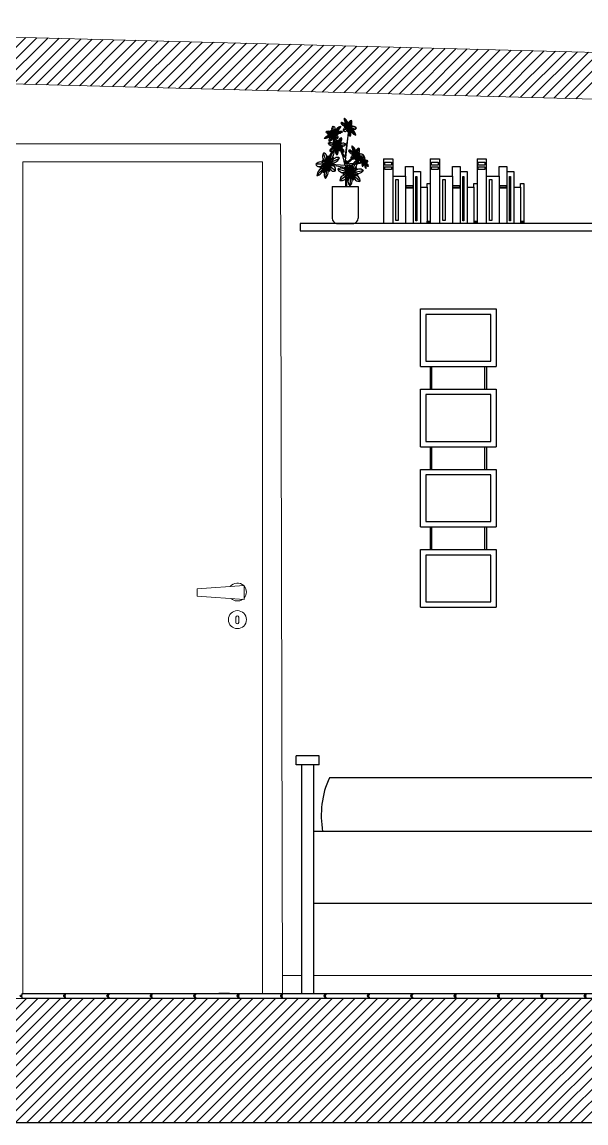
# Model space of a CAD drawing. Header units: millimetres. Extents: x 2837 to 6066, y 1056 to 2217.
# Drawn here: x 5752.7 to 5909.3, y 1601.1 to 1907 of the extents above; entities that cross this region are included whole.
import ezdxf

# ---------------------------------------------------------------- set-up
doc = ezdxf.new("R2010")
doc.units = ezdxf.units.MM
for name, color, linetype, lineweight in [('arredi', 8, 'Continuous', 30), ('infissi', 40, 'Continuous', 18), ('legno', 35, 'Continuous', 30), ('muri sezionati', 7, 'Continuous', 18), ('retino muri', 2, 'Continuous', 18)]:
    doc.layers.add(name, color=color, linetype=linetype, lineweight=lineweight)
for name, color, linetype in [('linea tratteggiata', 111, 'Continuous'), ('piante', 102, 'Continuous'), ('tessuti', 51, 'Continuous')]:
    doc.layers.add(name, color=color, linetype=linetype)

msp = doc.modelspace()

# ---------------------------------------------------------------- linework, layer by layer
at = {"layer": 'arredi'}
for p, q in [((5853.11, 1868.99), (5855.67, 1868.99)), ((5853.11, 1868.99), (5853.11, 1850.99)), ((5855.67, 1868.99), (5855.67, 1850.99)), ((5866.09, 1868.99), (5866.09, 1850.99)), ((5866.09, 1868.99), (5868.66, 1868.99)), ((5868.66, 1868.99), (5868.66, 1850.99)), ((5879.08, 1868.99), (5879.08, 1850.99)), ((5879.08, 1868.99), (5881.64, 1868.99)), ((5881.64, 1868.99), (5881.64, 1850.99)), ((5859.24, 1864.11), (5859.24, 1866.8)), ((5859.24, 1866.8), (5861.37, 1866.8)), ((5861.37, 1866.8), (5861.37, 1850.99)), ((5872.23, 1864.11), (5872.23, 1866.8)), ((5872.23, 1866.8), (5874.36, 1866.8)), ((5874.36, 1866.8), (5874.36, 1850.99)), ((5885.21, 1864.11), (5885.21, 1866.8)), ((5885.21, 1866.8), (5887.34, 1866.8)), ((5887.34, 1866.8), (5887.34, 1850.99)), ((5855.67, 1864.11), (5859.24, 1864.11)), ((5859.24, 1864.11), (5859.24, 1850.99)), ((5861.37, 1865.47), (5863.34, 1865.47)), ((5863.34, 1865.47), (5863.34, 1850.99)), ((5868.66, 1864.11), (5872.23, 1864.11)), ((5872.23, 1864.11), (5872.23, 1850.99)), ((5874.36, 1865.47), (5876.32, 1865.47)), ((5876.32, 1865.47), (5876.32, 1850.99)), ((5881.64, 1864.11), (5885.21, 1864.11)), ((5885.21, 1864.11), (5885.21, 1850.99)), ((5887.34, 1865.47), (5889.31, 1865.47)), ((5889.31, 1865.47), (5889.31, 1850.99)), ((5838.85, 1861.26), (5846.06, 1861.26)), ((5838.85, 1861.26), (5838.85, 1852.46)), ((5846.06, 1861.26), (5846.06, 1852.46)), ((5863.34, 1861.08), (5865.21, 1861.08)), ((5865.21, 1861.08), (5865.21, 1862.09)), ((5865.21, 1862.09), (5866.09, 1862.09)), ((5865.21, 1861.08), (5865.21, 1850.99)), ((5876.32, 1861.08), (5878.19, 1861.08)), ((5878.19, 1861.08), (5878.19, 1862.09)), ((5878.19, 1862.09), (5879.08, 1862.09)), ((5878.19, 1861.08), (5878.19, 1850.99)), ((5889.31, 1861.08), (5891.18, 1861.08)), ((5891.18, 1861.08), (5891.18, 1862.09)), ((5891.18, 1862.09), (5892.06, 1862.09)), ((5891.18, 1861.08), (5891.18, 1850.99)), ((5892.06, 1862.09), (5892.06, 1850.99)), ((5829.95, 1850.99), (5829.95, 1848.99)), ((6030.97, 1850.99), (5829.95, 1850.99)), ((5840.04, 1850.99), (5844.87, 1850.99)), ((5829.95, 1848.99), (6030.97, 1848.99)), ((5863.39, 1825.75), (5863.39, 1827.25)), ((5863.39, 1827.25), (5884.39, 1827.25)), ((5884.39, 1827.25), (5884.39, 1811.25)), ((5863.39, 1811.25), (5863.39, 1825.75)), ((5882.89, 1825.75), (5864.89, 1825.75)), ((5864.89, 1825.75), (5864.89, 1812.75)), ((5882.89, 1812.75), (5882.89, 1825.75)), ((5863.39, 1811.25), (5884.39, 1811.25)), ((5864.89, 1812.75), (5882.89, 1812.75)), ((5866.04, 1811.25), (5866.04, 1804.97)), ((5866.54, 1804.97), (5866.54, 1811.25)), ((5881.23, 1804.97), (5881.23, 1811.25)), ((5881.73, 1811.25), (5881.73, 1804.97)), ((5863.39, 1803.47), (5863.39, 1804.97)), ((5863.39, 1804.97), (5884.39, 1804.97)), ((5884.39, 1804.97), (5884.39, 1788.97)), ((5863.39, 1788.97), (5863.39, 1803.47)), ((5882.89, 1803.47), (5864.89, 1803.47)), ((5864.89, 1803.47), (5864.89, 1790.47)), ((5882.89, 1790.47), (5882.89, 1803.47)), ((5864.89, 1790.47), (5882.89, 1790.47)), ((5863.39, 1788.97), (5884.39, 1788.97)), ((5866.04, 1788.97), (5866.04, 1782.68)), ((5866.54, 1782.68), (5866.54, 1788.97)), ((5881.23, 1782.68), (5881.23, 1788.97)), ((5881.73, 1788.97), (5881.73, 1782.68)), ((5863.39, 1781.18), (5863.39, 1782.68)), ((5863.39, 1782.68), (5884.39, 1782.68)), ((5863.39, 1766.68), (5863.39, 1781.18)), ((5882.89, 1781.18), (5864.89, 1781.18)), ((5864.89, 1781.18), (5864.89, 1768.18)), ((5882.89, 1768.18), (5882.89, 1781.18)), ((5884.39, 1782.68), (5884.39, 1766.68)), ((5864.89, 1768.18), (5882.89, 1768.18)), ((5863.39, 1766.68), (5884.39, 1766.68)), ((5866.04, 1766.68), (5866.04, 1760.39)), ((5866.54, 1760.39), (5866.54, 1766.68)), ((5881.23, 1760.39), (5881.23, 1766.68)), ((5881.73, 1766.68), (5881.73, 1760.39)), ((5863.39, 1758.89), (5863.39, 1760.39)), ((5863.39, 1760.39), (5884.39, 1760.39)), ((5863.39, 1744.39), (5863.39, 1758.89)), ((5882.89, 1758.89), (5864.89, 1758.89)), ((5864.89, 1758.89), (5864.89, 1745.89)), ((5882.89, 1745.89), (5882.89, 1758.89)), ((5884.39, 1760.39), (5884.39, 1744.39)), ((5863.39, 1744.39), (5884.39, 1744.39)), ((5864.89, 1745.89), (5882.89, 1745.89)), ((5805.59, 1637.1), (5809.09, 1637.1)), ((5897.2, 1637.11), (6043.07, 1637.1))]:
    msp.add_line(p, q, dxfattribs=at)
at = {"layer": 'arredi', "transparency": 33554687}
for p, q in [((5828.84, 1700.6), (5828.84, 1703.1)), ((5835.24, 1700.6), (5835.24, 1703.1)), ((5835.24, 1700.6), (5828.84, 1700.6)), ((5833.79, 1700.6), (5830.29, 1700.6)), ((6037.79, 1682.1), (5833.79, 1682.1)), ((6037.79, 1662.1), (5833.79, 1662.1))]:
    msp.add_line(p, q, dxfattribs=at)
at = {"layer": 'arredi'}
for points in [[(5855.28, 1868.07), (5855.28, 1867.16), (5853.42, 1867.16), (5853.42, 1868.07)], [(5855.28, 1866.75), (5855.28, 1866.01), (5853.42, 1866.01), (5853.42, 1866.75)], [(5868.26, 1868.07), (5868.26, 1867.16), (5866.41, 1867.16), (5866.41, 1868.07)], [(5868.26, 1866.75), (5868.26, 1866.01), (5866.41, 1866.01), (5866.41, 1866.75)], [(5881.25, 1868.07), (5881.25, 1867.16), (5879.39, 1867.16), (5879.39, 1868.07)], [(5881.25, 1866.75), (5881.25, 1866.01), (5879.39, 1866.01), (5879.39, 1866.75)], [(5856.56, 1863.25), (5857.2, 1863.25), (5857.2, 1851.84), (5856.56, 1851.84)], [(5862.11, 1864.1), (5862.38, 1864.1), (5862.38, 1851.78), (5862.11, 1851.78)], [(5869.55, 1863.25), (5870.19, 1863.25), (5870.19, 1851.84), (5869.55, 1851.84)], [(5875.09, 1864.1), (5875.36, 1864.1), (5875.36, 1851.78), (5875.09, 1851.78)], [(5882.53, 1863.25), (5883.17, 1863.25), (5883.17, 1851.84), (5882.53, 1851.84)], [(5888.08, 1864.1), (5888.35, 1864.1), (5888.35, 1851.78), (5888.08, 1851.78)], [(5859.39, 1861.52), (5861.22, 1861.52), (5861.22, 1861.04), (5859.39, 1861.04)], [(5859.39, 1860.91), (5861.22, 1860.91), (5861.22, 1860.79), (5859.39, 1860.79)], [(5872.38, 1861.52), (5874.21, 1861.52), (5874.21, 1861.04), (5872.38, 1861.04)], [(5872.38, 1860.91), (5874.21, 1860.91), (5874.21, 1860.79), (5872.38, 1860.79)], [(5885.36, 1861.52), (5887.19, 1861.52), (5887.19, 1861.04), (5885.36, 1861.04)], [(5885.36, 1860.91), (5887.19, 1860.91), (5887.19, 1860.79), (5885.36, 1860.79)], [(5865.26, 1851.67), (5866.04, 1851.67), (5866.04, 1851.5), (5865.26, 1851.5)], [(5865.26, 1851.33), (5866.04, 1851.33), (5866.04, 1851.2), (5865.26, 1851.2)], [(5878.25, 1851.67), (5879.02, 1851.67), (5879.02, 1851.5), (5878.25, 1851.5)], [(5878.25, 1851.33), (5879.02, 1851.33), (5879.02, 1851.2), (5878.25, 1851.2)], [(5891.23, 1851.67), (5892.01, 1851.67), (5892.01, 1851.5), (5891.23, 1851.5)], [(5891.23, 1851.33), (5892.01, 1851.33), (5892.01, 1851.2), (5891.23, 1851.2)]]:
    msp.add_lwpolyline(points, close=True, dxfattribs=at)
at = {"layer": 'arredi', "transparency": 33554687}
for points in [[(5835.24, 1703.1), (5828.84, 1703.1)], [(5830.29, 1700.6), (5830.29, 1637.1)], [(5833.79, 1637.1), (5833.79, 1700.6)]]:
    msp.add_lwpolyline(points, dxfattribs=at)
at = {"layer": 'arredi'}
for centre, start, end in [((5840.4, 1852.5), 181.3821, 256.606), ((5844.51, 1852.5), 283.394, 358.6179)]:
    msp.add_arc(centre, 1.55, start, end, dxfattribs=at)
at = {"layer": 'infissi'}
for p, q in [((5752.93, 1637.1), (5752.93, 1868.1)), ((5819.53, 1868.1), (5752.93, 1868.1)), ((5819.53, 1637.1), (5819.53, 1868.1)), ((5801.37, 1749.49), (5814.43, 1750.43)), ((5814.43, 1750.43), (5814.43, 1746.56)), ((5801.37, 1748.49), (5801.37, 1749.49)), ((5801.37, 1748.49), (5801.37, 1747.49)), ((5801.37, 1747.49), (5814.43, 1746.56))]:
    msp.add_line(p, q, dxfattribs=at)
msp.add_lwpolyline([(5812.09, 1741.66), (5812.09, 1740.13, 1), (5812.88, 1740.13), (5812.88, 1740.33), (5812.88, 1741.63, 0.937392), (5812.09, 1741.66, 1)], format="xyb", dxfattribs=at)
msp.add_circle((5812.52, 1740.94), 2.5, dxfattribs=at)
for start, end in [(45.8571, 142.3425), (319.5658, 40.4342), (226.2243, 305.5761)]:
    msp.add_arc((5812.52, 1748.62), 2.5, start, end, dxfattribs=at)
at = {"layer": 'legno', "lineweight": 20, "transparency": 33554687}
for p, q in [((5747.93, 1873.1), (5819.53, 1873.1)), ((5819.53, 1873.1), (5824.53, 1873.1)), ((5824.53, 1873.1), (5825.05, 1637.1)), ((5825.05, 1642.1), (5830.29, 1642.1)), ((5833.79, 1642.1), (6012.32, 1642.1))]:
    msp.add_line(p, q, dxfattribs=at)
at = {"layer": 'legno'}
for p, q in [((5752.73, 1637.1), (5764.73, 1637.1)), ((5764.77, 1637.1), (5776.77, 1637.1)), ((5776.8, 1637.1), (5788.8, 1637.1)), ((5788.85, 1637.1), (5800.85, 1637.1)), ((5800.9, 1637.1), (5812.9, 1637.1)), ((5810.36, 1637.1), (5807.36, 1637.1)), ((5812.99, 1637.1), (5824.99, 1637.1)), ((5825.05, 1637.1), (5837.05, 1637.1)), ((5837.11, 1637.1), (5849.11, 1637.1)), ((5846.58, 1637.09), (5848.08, 1637.09)), ((5849.14, 1637.1), (5861.14, 1637.1)), ((5861.18, 1637.1), (5873.18, 1637.1)), ((5873.24, 1637.1), (5885.24, 1637.1)), ((5885.28, 1637.1), (5897.28, 1637.1)), ((5897.3, 1637.1), (5909.3, 1637.1))]:
    msp.add_line(p, q, dxfattribs=at)
at = {"layer": 'legno', "ltscale": 0.2}
msp.add_line((5813.09, 1637.1), (5814.59, 1637.1), dxfattribs=at)
at = {"layer": 'legno'}
for points in [[(5756.23, 1635.7), (5755.03, 1635.7), (5755.03, 1635.7), (5752.73, 1635.7), (5752.73, 1636.15), (5752.48, 1636.15, -1), (5752.48, 1636.65), (5752.73, 1636.65), (5752.73, 1637.1), (5764.73, 1637.1), (5764.73, 1636.7), (5764.48, 1636.7, 0.848617), (5764.47, 1636.1), (5764.73, 1636.1), (5764.73, 1635.7), (5760.03, 1635.7), (5760.03, 1635.7), (5758.83, 1635.7), (5758.83, 1635.7), (5756.23, 1635.7)], [(5768.27, 1635.7), (5767.07, 1635.7), (5767.07, 1635.7), (5764.77, 1635.7), (5764.77, 1636.15), (5764.52, 1636.15, -1), (5764.52, 1636.65), (5764.77, 1636.65), (5764.77, 1637.1), (5776.77, 1637.1), (5776.77, 1636.7), (5776.52, 1636.7, 0.848617), (5776.51, 1636.1), (5776.77, 1636.1), (5776.77, 1635.7), (5772.07, 1635.7), (5772.07, 1635.7), (5770.87, 1635.7), (5770.87, 1635.7), (5768.27, 1635.7)], [(5780.3, 1635.7), (5779.1, 1635.7), (5779.1, 1635.7), (5776.8, 1635.7), (5776.8, 1636.15), (5776.55, 1636.15, -1), (5776.55, 1636.65), (5776.8, 1636.65), (5776.8, 1637.1), (5788.8, 1637.1), (5788.8, 1636.7), (5788.54, 1636.7, 0.848617), (5788.53, 1636.1), (5788.8, 1636.1), (5788.8, 1635.7), (5784.1, 1635.7), (5784.1, 1635.7), (5782.9, 1635.7), (5782.9, 1635.7), (5780.3, 1635.7)], [(5792.35, 1635.7), (5791.15, 1635.7), (5791.15, 1635.7), (5788.85, 1635.7), (5788.85, 1636.15), (5788.6, 1636.15, -1), (5788.6, 1636.65), (5788.85, 1636.65), (5788.85, 1637.1), (5800.85, 1637.1), (5800.85, 1636.7), (5800.59, 1636.7, 0.848617), (5800.58, 1636.1), (5800.85, 1636.1), (5800.85, 1635.7), (5796.15, 1635.7), (5796.15, 1635.7), (5794.95, 1635.7), (5794.95, 1635.7), (5792.35, 1635.7)], [(5804.4, 1635.7), (5803.2, 1635.7), (5803.2, 1635.7), (5800.9, 1635.7), (5800.9, 1636.15), (5800.65, 1636.15, -1), (5800.65, 1636.65), (5800.9, 1636.65), (5800.9, 1637.1), (5812.9, 1637.1), (5812.9, 1636.7), (5812.65, 1636.7, 0.848617), (5812.64, 1636.1), (5812.9, 1636.1), (5812.9, 1635.7), (5808.2, 1635.7), (5808.2, 1635.7), (5807, 1635.7), (5807, 1635.7), (5804.4, 1635.7)], [(5816.49, 1635.7), (5815.29, 1635.7), (5815.29, 1635.7), (5812.99, 1635.7), (5812.99, 1636.15), (5812.74, 1636.15, -1), (5812.74, 1636.65), (5812.99, 1636.65), (5812.99, 1637.1), (5824.99, 1637.1), (5824.99, 1636.7), (5824.73, 1636.7, 0.848617), (5824.72, 1636.1), (5824.99, 1636.1), (5824.99, 1635.7), (5820.29, 1635.7), (5820.29, 1635.7), (5819.09, 1635.7), (5819.09, 1635.7), (5816.49, 1635.7)], [(5828.55, 1635.7), (5827.35, 1635.7), (5827.35, 1635.7), (5825.05, 1635.7), (5825.05, 1636.15), (5824.8, 1636.15, -1), (5824.8, 1636.65), (5825.05, 1636.65), (5825.05, 1637.1), (5837.05, 1637.1), (5837.05, 1636.7), (5836.79, 1636.7, 0.848617), (5836.78, 1636.1), (5837.05, 1636.1), (5837.05, 1635.7), (5832.35, 1635.7), (5832.35, 1635.7), (5831.15, 1635.7), (5831.15, 1635.7), (5828.55, 1635.7)], [(5840.61, 1635.7), (5839.41, 1635.7), (5839.41, 1635.7), (5837.11, 1635.7), (5837.11, 1636.15), (5836.86, 1636.15, -1), (5836.86, 1636.65), (5837.11, 1636.65), (5837.11, 1637.1), (5849.11, 1637.1), (5849.11, 1636.7), (5848.86, 1636.7, 0.848617), (5848.85, 1636.1), (5849.11, 1636.1), (5849.11, 1635.7), (5844.41, 1635.7), (5844.41, 1635.7), (5843.21, 1635.7), (5843.21, 1635.7), (5840.61, 1635.7)], [(5852.64, 1635.7), (5851.44, 1635.7), (5851.44, 1635.7), (5849.14, 1635.7), (5849.14, 1636.15), (5848.89, 1636.15, -1), (5848.89, 1636.65), (5849.14, 1636.65), (5849.14, 1637.1), (5861.14, 1637.1), (5861.14, 1636.7), (5860.88, 1636.7, 0.848617), (5860.87, 1636.1), (5861.14, 1636.1), (5861.14, 1635.7), (5856.44, 1635.7), (5856.44, 1635.7), (5855.24, 1635.7), (5855.24, 1635.7), (5852.64, 1635.7)], [(5864.68, 1635.7), (5863.48, 1635.7), (5863.48, 1635.7), (5861.18, 1635.7), (5861.18, 1636.15), (5860.93, 1636.15, -1), (5860.93, 1636.65), (5861.18, 1636.65), (5861.18, 1637.1), (5873.18, 1637.1), (5873.18, 1636.7), (5872.92, 1636.7, 0.848617), (5872.91, 1636.1), (5873.18, 1636.1), (5873.18, 1635.7), (5868.48, 1635.7), (5868.48, 1635.7), (5867.28, 1635.7), (5867.28, 1635.7), (5864.68, 1635.7)], [(5876.74, 1635.7), (5875.54, 1635.7), (5875.54, 1635.7), (5873.24, 1635.7), (5873.24, 1636.15), (5872.99, 1636.15, -1), (5872.99, 1636.65), (5873.24, 1636.65), (5873.24, 1637.1), (5885.24, 1637.1), (5885.24, 1636.7), (5884.98, 1636.7, 0.848617), (5884.97, 1636.1), (5885.24, 1636.1), (5885.24, 1635.7), (5880.54, 1635.7), (5880.54, 1635.7), (5879.34, 1635.7), (5879.34, 1635.7), (5876.74, 1635.7)], [(5888.78, 1635.7), (5887.58, 1635.7), (5887.58, 1635.7), (5885.28, 1635.7), (5885.28, 1636.15), (5885.03, 1636.15, -1), (5885.03, 1636.65), (5885.28, 1636.65), (5885.28, 1637.1), (5897.28, 1637.1), (5897.28, 1636.7), (5897.02, 1636.7, 0.848617), (5897.01, 1636.1), (5897.28, 1636.1), (5897.28, 1635.7), (5892.58, 1635.7), (5892.58, 1635.7), (5891.38, 1635.7), (5891.38, 1635.7), (5888.78, 1635.7)], [(5900.8, 1635.7), (5899.6, 1635.7), (5899.6, 1635.7), (5897.3, 1635.7), (5897.3, 1636.15), (5897.05, 1636.15, -1), (5897.05, 1636.65), (5897.3, 1636.65), (5897.3, 1637.1), (5909.3, 1637.1), (5909.3, 1636.7), (5909.05, 1636.7, 0.848617), (5909.04, 1636.1), (5909.3, 1636.1), (5909.3, 1635.7), (5904.6, 1635.7), (5904.6, 1635.7), (5903.4, 1635.7), (5903.4, 1635.7), (5900.8, 1635.7)], [(5912.85, 1635.7), (5911.65, 1635.7), (5911.65, 1635.7), (5909.35, 1635.7), (5909.35, 1636.15), (5909.1, 1636.15, -1), (5909.1, 1636.65), (5909.35, 1636.65), (5909.35, 1637.1), (5921.35, 1637.1), (5921.35, 1636.7), (5921.1, 1636.7, 0.848617), (5921.09, 1636.1), (5921.35, 1636.1), (5921.35, 1635.7), (5916.65, 1635.7), (5916.65, 1635.7), (5915.45, 1635.7), (5915.45, 1635.7), (5912.85, 1635.7)]]:
    msp.add_lwpolyline(points, format="xyb", close=True, dxfattribs=at)
at = {"layer": 'linea tratteggiata'}
msp.add_line((6044.45, 1601.1), (5596.07, 1601.1), dxfattribs=at)
at = {"layer": 'muri sezionati'}
for p, q in [((6044.45, 1895.1), (5590.07, 1906.97)), ((5915.3, 1885.44), (5596.07, 1893.82)), ((5590.07, 1635.7), (6044.45, 1635.71))]:
    msp.add_line(p, q, dxfattribs=at)
at = {"layer": 'piante'}
for p, q in [((5843.47, 1877.69), (5841.24, 1878.98)), ((5843.47, 1877.69), (5842.24, 1880.25)), ((5843.47, 1877.69), (5842.32, 1878.97)), ((5843.47, 1877.69), (5843.29, 1879.18)), ((5843.47, 1877.69), (5844.17, 1879.59)), ((5843.47, 1877.69), (5844.4, 1878.26)), ((5839.18, 1875.99), (5836.66, 1874.6)), ((5839.18, 1875.99), (5837.13, 1876.5)), ((5839.18, 1875.99), (5837.66, 1875.7)), ((5839.18, 1875.99), (5837.98, 1874.78)), ((5839.18, 1875.99), (5838.08, 1873.75)), ((5839.18, 1875.99), (5838.49, 1876.84)), ((5839.18, 1875.99), (5839.14, 1878.02)), ((5839.18, 1875.99), (5841.18, 1878.01)), ((5839.18, 1875.99), (5839.84, 1877.34)), ((5839.18, 1875.99), (5840.69, 1876.83)), ((5839.18, 1875.99), (5841.71, 1876.48)), ((5839.18, 1875.99), (5840.41, 1875.69)), ((5839.18, 1875.99), (5839.2, 1874.78)), ((5839.18, 1875.99), (5840.34, 1874.59)), ((5843.47, 1877.69), (5841.92, 1876.74)), ((5843.47, 1877.69), (5842.21, 1877.81)), ((5843.47, 1877.69), (5843.06, 1876.55)), ((5843.47, 1877.69), (5843.77, 1875.22)), ((5843.47, 1877.69), (5845.58, 1877.5)), ((5843.47, 1877.69), (5845.4, 1875.55)), ((5843.47, 1877.69), (5844.82, 1876.92)), ((5843.47, 1877.69), (5844.22, 1876.16)), ((5845.6, 1870.01), (5844.36, 1872.57)), ((5837.47, 1867.44), (5836.43, 1870.56)), ((5837.47, 1867.44), (5839.34, 1871.33)), ((5837.47, 1867.44), (5837.75, 1869.77)), ((5837.47, 1867.44), (5839.22, 1869.31)), ((5837.47, 1867.44), (5840.85, 1869.17)), ((5845.6, 1870.01), (5843.36, 1871.3)), ((5845.6, 1870.01), (5844.05, 1869.06)), ((5845.6, 1870.01), (5844.34, 1870.12)), ((5845.6, 1870.01), (5844.44, 1871.29)), ((5845.6, 1870.01), (5845.18, 1868.87)), ((5845.6, 1870.01), (5845.42, 1871.49)), ((5845.6, 1870.01), (5846.29, 1871.91)), ((5845.6, 1870.01), (5846.53, 1870.58)), ((5845.6, 1870.01), (5845.9, 1867.53)), ((5845.6, 1870.01), (5847.7, 1869.82)), ((5845.6, 1870.01), (5847.53, 1867.87)), ((5845.6, 1870.01), (5846.94, 1869.23)), ((5845.6, 1870.01), (5846.34, 1868.47)), ((5847.74, 1868.01), (5846.8, 1869.54)), ((5847.74, 1868.01), (5847.45, 1869.03)), ((5847.74, 1868.01), (5847.81, 1869.55)), ((5837.47, 1867.44), (5834.29, 1867.44)), ((5837.47, 1867.44), (5834.55, 1864.32)), ((5837.47, 1867.44), (5835.44, 1866.4)), ((5837.47, 1867.44), (5836.06, 1868.48)), ((5837.47, 1867.44), (5836.34, 1865.1)), ((5837.47, 1867.44), (5837, 1863.55)), ((5837.47, 1867.44), (5838.09, 1865.57)), ((5837.47, 1867.44), (5839.37, 1867.44)), ((5837.47, 1867.44), (5839.81, 1865.71)), ((5847.74, 1868.01), (5846.5, 1868.38)), ((5847.74, 1868.01), (5847.02, 1868.64)), ((5847.74, 1868.01), (5847.13, 1867.78)), ((5847.74, 1868.01), (5847.14, 1866.94)), ((5847.74, 1868.01), (5847.7, 1867.08)), ((5847.74, 1868.01), (5848.1, 1868.65)), ((5847.74, 1868.01), (5848.76, 1868.4)), ((5847.74, 1868.01), (5848.48, 1867.79)), ((5847.74, 1868.01), (5848.95, 1866.95)), ((5847.74, 1868.01), (5848.22, 1866.3)), ((5847.74, 1868.01), (5848.3, 1867.09))]:
    msp.add_line(p, q, dxfattribs=at)
msp.add_lwpolyline([(5842.89, 1861.26), (5842.89, 1867.15), (5848.17, 1868.01), (5842.89, 1867.44), (5845.74, 1870.15), (5842.46, 1867.58), (5843.57, 1877.94), (5842.37, 1869.37), (5839.18, 1875.99), (5841.75, 1869.86), (5842.32, 1867.15), (5837.47, 1867.44), (5842.6, 1866.58), (5842.54, 1861.26)], dxfattribs=at)
for points in [[(5840.21, 1872.58), (5837.76, 1873.25, 0.477945), (5839.42, 1872.8, 0.477945), (5837.76, 1873.25)], [(5840.21, 1872.58), (5838.15, 1871.08, 0.477945), (5839.55, 1872.09, 0.477945), (5838.15, 1871.08)], [(5840.21, 1872.58), (5838.71, 1872.31, 0.477945), (5839.73, 1872.49, 0.477945), (5838.71, 1872.31)], [(5840.21, 1872.58), (5839.06, 1873.58, 0.477945), (5839.84, 1872.9, 0.477945), (5839.06, 1873.58)], [(5840.21, 1872.58), (5839.21, 1874.92, 0.477945), (5839.89, 1873.33, 0.477945), (5839.21, 1874.92)], [(5840.21, 1872.58), (5839.49, 1871.23, 0.477945), (5839.98, 1872.14, 0.477945), (5839.49, 1871.23)], [(5840.21, 1872.58), (5840.1, 1870.04, 0.477945), (5840.17, 1871.76, 0.477945), (5840.1, 1870.04)], [(5840.21, 1872.58), (5840.28, 1874.1, 0.477945), (5840.23, 1873.07, 0.477945), (5840.28, 1874.1)], [(5840.21, 1872.58), (5841.42, 1874.82, 0.477945), (5840.6, 1873.3, 0.477945), (5841.42, 1874.82)], [(5840.21, 1872.58), (5841.45, 1873.47, 0.477945), (5840.61, 1872.87, 0.477945), (5841.45, 1873.47)], [(5840.21, 1872.58), (5842.71, 1873.03, 0.477945), (5841.02, 1872.72, 0.477945), (5842.71, 1873.03)], [(5840.21, 1872.58), (5840.81, 1871.17, 0.477945), (5840.4, 1872.12, 0.477945), (5840.81, 1871.17)], [(5840.21, 1872.58), (5842.13, 1870.9, 0.477945), (5840.83, 1872.04, 0.477945), (5842.13, 1870.9)], [(5840.21, 1872.58), (5841.68, 1872.17, 0.477945), (5840.69, 1872.45, 0.477945), (5841.68, 1872.17)], [(5843.92, 1865.11), (5840.42, 1866.07, 0.477945), (5842.79, 1865.42, 0.477945), (5840.42, 1866.07)], [(5843.92, 1865.11), (5842.28, 1866.54, 0.477945), (5843.39, 1865.57, 0.477945), (5842.28, 1866.54)], [(5843.92, 1865.11), (5842.5, 1868.45, 0.477945), (5843.46, 1866.19, 0.477945), (5842.5, 1868.45)], [(5843.92, 1865.11), (5844.02, 1867.28, 0.477945), (5843.96, 1865.81, 0.477945), (5844.02, 1867.28)], [(5843.92, 1865.11), (5845.65, 1868.31, 0.477945), (5844.48, 1866.14, 0.477945), (5845.65, 1868.31)], [(5843.92, 1865.11), (5845.69, 1866.39, 0.477945), (5844.49, 1865.52, 0.477945), (5845.69, 1866.39)], [(5843.92, 1865.11), (5847.5, 1865.75, 0.477945), (5845.08, 1865.32, 0.477945), (5847.5, 1865.75)], [(5843.92, 1865.11), (5840.99, 1862.97, 0.477945), (5842.98, 1864.42, 0.477945), (5840.99, 1862.97)], [(5843.92, 1865.11), (5841.78, 1864.72, 0.477945), (5843.23, 1864.98, 0.477945), (5841.78, 1864.72)], [(5843.92, 1865.11), (5842.89, 1863.19, 0.477945), (5843.59, 1864.49, 0.477945), (5842.89, 1863.19)], [(5843.92, 1865.11), (5843.76, 1861.48, 0.477945), (5843.87, 1863.93, 0.477945), (5843.76, 1861.48)], [(5843.92, 1865.11), (5844.78, 1863.1, 0.477945), (5844.2, 1864.46, 0.477945), (5844.78, 1863.1)], [(5843.92, 1865.11), (5846.66, 1862.72, 0.477945), (5844.81, 1864.33, 0.477945), (5846.66, 1862.72)], [(5843.92, 1865.11), (5846.03, 1864.53, 0.477945), (5844.6, 1864.92, 0.477945), (5846.03, 1864.53)]]:
    msp.add_lwpolyline(points, format="xyb", dxfattribs=at)
for centre, major_axis, ratio, start_param, end_param in [((5841.94, 1877.93), (-0.74, 1.03), 0.625, 4.448853, 6.232247), ((5842.05, 1879.16), (-0.74, 1.03), 0.625, 1.30726, 3.090654), ((5843.17, 1879.49), (-0.74, 1.03), 0.625, 0.409662, 2.193056), ((5842.14, 1879.28), (-0.74, 1.03), 0.625, 3.551255, 5.334649), ((5842.9, 1878.78), (-0.441, 0.617), 0.625, 0.858461, 2.641855), ((5842.52, 1878.3), (-0.441, 0.617), 0.625, 4.000054, 5.783448), ((5843.72, 1878.55), (-0.441, 0.617), 0.625, -0.039137, 1.744257), ((5842.99, 1878.8), (-0.441, 0.617), 0.625, 3.102456, 4.88585), ((5844.52, 1878.47), (-0.74, 1.03), 0.625, -0.487936, 1.295458), ((5843.35, 1879.43), (-0.74, 1.03), 0.625, 2.653657, 4.437051), ((5844.36, 1877.67), (-0.441, 0.617), 0.625, -0.936735, 0.846659), ((5843.82, 1878.46), (-0.441, 0.617), 0.625, 2.204858, 3.988252), ((5842.89, 1876.41), (-0.74, 1.03), 0.625, -0.936735, 0.846659), ((5842, 1877.72), (-0.74, 1.03), 0.625, 2.204858, 3.988252), ((5842.77, 1877.34), (-0.441, 0.617), 0.625, -1.385533, 0.39786), ((5842.51, 1878.19), (-0.441, 0.617), 0.625, 1.756059, 3.539453), ((5843.55, 1876.65), (-0.441, 0.617), 0.625, -0.487936, 1.295458), ((5842.85, 1877.23), (-0.441, 0.617), 0.625, 2.653657, 4.437051), ((5844.28, 1875.85), (-0.74, 1.03), 0.625, -0.039137, 1.744257), ((5843.06, 1876.26), (-0.74, 1.03), 0.625, 3.102456, 4.88585), ((5844.27, 1876.74), (-0.441, 0.617), 0.625, 0.409662, 2.193056), ((5843.66, 1876.61), (-0.441, 0.617), 0.625, 3.551255, 5.334649), ((5844.33, 1876.81), (-0.441, 0.617), 0.625, 4.448853, 6.232247), ((5844.39, 1877.55), (-0.441, 0.617), 0.625, 1.30726, 3.090654), ((5844.43, 1875.88), (-0.74, 1.03), 0.625, 4.000054, 5.783448), ((5845.06, 1876.68), (-0.74, 1.03), 0.625, 0.858461, 2.641855), ((5845.08, 1876.86), (-0.74, 1.03), 0.625, -1.385533, 0.39786), ((5844.65, 1878.27), (-0.74, 1.03), 0.625, 1.756059, 3.539453), ((5845.29, 1871.81), (-0.74, 1.03), 0.625, 0.409662, 2.193056), ((5844.27, 1871.59), (-0.74, 1.03), 0.625, 3.551255, 5.334649), ((5837.66, 1870.18), (1.02, 1.6), 0.666667, 1.756059, 3.539453), ((5835.9, 1868.82), (1.02, 1.6), 0.666667, -1.385533, 0.39786), ((5838.2, 1869.13), (0.614, 0.958), 0.666667, 1.30726, 3.090654), ((5837.1, 1868.84), (0.614, 0.958), 0.666667, 4.448853, 6.232247), ((5839.48, 1869.77), (1.02, 1.6), 0.666667, 0.858461, 2.641855), ((5838.91, 1868.27), (0.614, 0.958), 0.666667, 0.409662, 2.193056), ((5838.34, 1869.09), (0.614, 0.958), 0.666667, 3.551255, 5.334649), ((5837.94, 1870.26), (1.02, 1.6), 0.666667, 4.000054, 5.783448), ((5839.78, 1867.6), (1.02, 1.6), 0.666667, -0.039137, 1.744257), ((5839.62, 1869.57), (1.02, 1.6), 0.666667, 3.102456, 4.88585), ((5844.07, 1870.25), (-0.74, 1.03), 0.625, 4.448853, 6.232247), ((5844.18, 1871.47), (-0.74, 1.03), 0.625, 1.30726, 3.090654), ((5845.02, 1868.72), (-0.74, 1.03), 0.625, -0.936735, 0.846659), ((5844.13, 1870.04), (-0.74, 1.03), 0.625, 2.204858, 3.988252), ((5844.89, 1869.66), (-0.441, 0.617), 0.625, -1.385533, 0.39786), ((5844.64, 1870.5), (-0.441, 0.617), 0.625, 1.756059, 3.539453), ((5845.02, 1871.09), (-0.441, 0.617), 0.625, 0.858461, 2.641855), ((5844.65, 1870.61), (-0.441, 0.617), 0.625, 4.000054, 5.783448), ((5845.67, 1868.96), (-0.441, 0.617), 0.625, -0.487936, 1.295458), ((5844.97, 1869.54), (-0.441, 0.617), 0.625, 2.653657, 4.437051), ((5845.84, 1870.86), (-0.441, 0.617), 0.625, -0.039137, 1.744257), ((5846.41, 1868.16), (-0.74, 1.03), 0.625, -0.039137, 1.744257), ((5845.12, 1871.11), (-0.441, 0.617), 0.625, 3.102456, 4.88585), ((5846.64, 1870.78), (-0.74, 1.03), 0.625, -0.487936, 1.295458), ((5845.19, 1868.58), (-0.74, 1.03), 0.625, 3.102456, 4.88585), ((5846.4, 1869.05), (-0.441, 0.617), 0.625, 0.409662, 2.193056), ((5845.48, 1871.74), (-0.74, 1.03), 0.625, 2.653657, 4.437051), ((5845.78, 1868.93), (-0.441, 0.617), 0.625, 3.551255, 5.334649), ((5846.48, 1869.99), (-0.441, 0.617), 0.625, -0.936735, 0.846659), ((5845.95, 1870.78), (-0.441, 0.617), 0.625, 2.204858, 3.988252), ((5846.45, 1869.13), (-0.441, 0.617), 0.625, 4.448853, 6.232247), ((5846.52, 1869.86), (-0.441, 0.617), 0.625, 1.30726, 3.090654), ((5846.56, 1868.19), (-0.74, 1.03), 0.625, 4.000054, 5.783448), ((5847.19, 1868.99), (-0.74, 1.03), 0.625, 0.858461, 2.641855), ((5847.21, 1869.17), (-0.74, 1.03), 0.625, -1.385533, 0.39786), ((5846.77, 1870.59), (-0.74, 1.03), 0.625, 1.756059, 3.539453), ((5847.35, 1869.23), (-0.337, 0.715), 0.6, 0.858461, 2.641855), ((5846.89, 1868.82), (-0.337, 0.715), 0.6, 4.000054, 5.783448), ((5847.74, 1868.69), (-0.202, 0.429), 0.6, 0.409662, 2.193056), ((5847.36, 1868.69), (-0.202, 0.429), 0.6, 3.551255, 5.334649), ((5848.13, 1868.83), (-0.337, 0.715), 0.6, -0.039137, 1.744257), ((5847.44, 1869.23), (-0.337, 0.715), 0.6, 3.102456, 4.88585), ((5835.04, 1866.35), (1.02, 1.6), 0.666667, -0.487936, 1.295458), ((5835.7, 1868.53), (1.02, 1.6), 0.666667, 2.653657, 4.437051), ((5835.06, 1866.06), (1.02, 1.6), 0.666667, 3.551255, 5.334649), ((5836.01, 1864.7), (1.02, 1.6), 0.666667, 0.409662, 2.193056), ((5836.17, 1866.16), (0.614, 0.958), 0.666667, -0.039137, 1.744257), ((5836.08, 1867.34), (0.614, 0.958), 0.666667, 3.102456, 4.88585), ((5836.94, 1868.72), (0.614, 0.958), 0.666667, 2.204858, 3.988252), ((5836.13, 1867.54), (0.614, 0.958), 0.666667, -0.936735, 0.846659), ((5837.18, 1865.75), (0.614, 0.958), 0.666667, 0.858461, 2.641855), ((5836.26, 1866.04), (0.614, 0.958), 0.666667, 4.000054, 5.783448), ((5838.08, 1865.11), (1.02, 1.6), 0.666667, 1.30726, 3.090654), ((5836.24, 1864.62), (1.02, 1.6), 0.666667, 4.448853, 6.232247), ((5838.41, 1866.61), (0.614, 0.958), 0.666667, 1.756059, 3.539453), ((5837.35, 1865.79), (0.614, 0.958), 0.666667, -1.385533, 0.39786), ((5838.53, 1866.79), (0.614, 0.958), 0.666667, -0.487936, 1.295458), ((5838.92, 1868.09), (0.614, 0.958), 0.666667, 2.653657, 4.437051), ((5839.69, 1867.28), (1.02, 1.6), 0.666667, 2.204858, 3.988252), ((5838.34, 1865.31), (1.02, 1.6), 0.666667, -0.936735, 0.846659), ((5846.98, 1867.8), (-0.337, 0.715), 0.6, -1.385533, 0.39786), ((5846.86, 1868.71), (-0.337, 0.715), 0.6, 1.756059, 3.539453), ((5847.21, 1868.21), (-0.202, 0.429), 0.6, 4.448853, 6.232247), ((5847.32, 1868.65), (-0.202, 0.429), 0.6, 1.30726, 3.090654), ((5847.64, 1866.94), (-0.337, 0.715), 0.6, -0.487936, 1.295458), ((5847.45, 1867.58), (-0.202, 0.429), 0.6, -0.936735, 0.846659), ((5847.22, 1868.13), (-0.202, 0.429), 0.6, 2.204858, 3.988252), ((5847.04, 1867.66), (-0.337, 0.715), 0.6, 2.653657, 4.437051), ((5847.92, 1867.28), (-0.202, 0.429), 0.6, -0.039137, 1.744257), ((5847.51, 1867.52), (-0.202, 0.429), 0.6, 3.102456, 4.88585), ((5848.38, 1866.88), (-0.337, 0.715), 0.6, 0.409662, 2.193056), ((5848.16, 1868.22), (-0.202, 0.429), 0.6, -0.487936, 1.295458), ((5847.8, 1868.65), (-0.202, 0.429), 0.6, 2.653657, 4.437051), ((5847.74, 1866.88), (-0.337, 0.715), 0.6, 3.551255, 5.334649), ((5847.98, 1867.28), (-0.202, 0.429), 0.6, 4.000054, 5.783448), ((5848.25, 1867.52), (-0.202, 0.429), 0.6, 0.858461, 2.641855), ((5848.27, 1867.59), (-0.202, 0.429), 0.6, -1.385533, 0.39786), ((5848.19, 1868.14), (-0.202, 0.429), 0.6, 1.756059, 3.539453), ((5848.61, 1867.81), (-0.337, 0.715), 0.6, -0.936735, 0.846659), ((5848.22, 1868.72), (-0.337, 0.715), 0.6, 2.204858, 3.988252), ((5848.44, 1866.94), (-0.337, 0.715), 0.6, 4.448853, 6.232247), ((5848.63, 1867.68), (-0.337, 0.715), 0.6, 1.30726, 3.090654)]:
    msp.add_ellipse(centre, major_axis=major_axis, ratio=ratio, start_param=start_param, end_param=end_param, dxfattribs=at)
at = {"layer": 'piante', "extrusion": (0, 0, -1)}
for centre, major_axis, start_param, end_param in [((5837.68, 1874.59), (1.03, 0.73), 4.000054, 5.783448), ((5837.34, 1875.55), (1.03, 0.73), 0.858461, 2.641855), ((5837.39, 1875.73), (1.03, 0.73), -1.385533, 0.39786), ((5838.26, 1876.93), (1.03, 0.73), 1.756059, 3.539453), ((5838.08, 1875.44), (0.619, 0.439), 4.448853, 6.232247), ((5838.26, 1876.16), (0.619, 0.439), 1.30726, 3.090654), ((5839.1, 1874.51), (1.03, 0.73), 3.102456, 4.88585), ((5838.65, 1875.03), (0.619, 0.439), 3.551255, 5.334649), ((5838.11, 1875.35), (0.619, 0.439), 0.409662, 2.193056), ((5837.81, 1874.51), (1.03, 0.73), -0.039137, 1.744257), ((5839.1, 1876.84), (0.619, 0.439), 2.204858, 3.988252), ((5838.34, 1876.26), (0.619, 0.439), -0.936735, 0.846659), ((5839.86, 1877.59), (1.03, 0.73), 2.653657, 4.437051), ((5839.62, 1875.35), (0.619, 0.439), 2.653657, 4.437051), ((5838.45, 1877.07), (1.03, 0.73), -0.487936, 1.295458), ((5838.77, 1875.03), (0.619, 0.439), -0.487936, 1.295458), ((5840, 1876.88), (0.619, 0.439), 3.102456, 4.88585), ((5839.23, 1876.88), (0.619, 0.439), -0.039137, 1.744257), ((5840.58, 1875.54), (1.03, 0.73), 2.204858, 3.988252), ((5839.31, 1874.59), (1.03, 0.73), -0.936735, 0.846659), ((5839.73, 1875.43), (0.619, 0.439), -1.385533, 0.39786), ((5840.25, 1876.15), (0.619, 0.439), 1.756059, 3.539453), ((5840.28, 1876.26), (0.619, 0.439), 4.000054, 5.783448), ((5840.08, 1876.83), (0.619, 0.439), 0.858461, 2.641855), ((5840.95, 1877.06), (1.03, 0.73), 3.551255, 5.334649), ((5840.06, 1877.59), (1.03, 0.73), 0.409662, 2.193056), ((5840.71, 1875.72), (1.03, 0.73), 4.448853, 6.232247), ((5841, 1876.91), (1.03, 0.73), 1.30726, 3.090654)]:
    msp.add_ellipse(centre, major_axis=major_axis, ratio=0.625, start_param=start_param, end_param=end_param, dxfattribs=at)
at = {"layer": 'retino muri', "linetype": 'Continuous', "lineweight": 20, "transparency": 33554687}
for p, q in [((5741.1, 1890.01), (5753.79, 1902.7)), ((5744.16, 1889.93), (5756.85, 1902.62)), ((5747.23, 1889.85), (5759.92, 1902.54)), ((5750.29, 1889.77), (5762.98, 1902.46)), ((5753.35, 1889.69), (5766.04, 1902.38)), ((5756.41, 1889.61), (5769.1, 1902.3)), ((5759.48, 1889.53), (5772.17, 1902.22)), ((5762.54, 1889.45), (5775.23, 1902.14)), ((5765.6, 1889.37), (5778.29, 1902.06)), ((5768.67, 1889.29), (5781.36, 1901.98)), ((5771.73, 1889.21), (5784.42, 1901.9)), ((5774.79, 1889.13), (5787.48, 1901.82)), ((5777.85, 1889.04), (5790.55, 1901.74)), ((5780.92, 1888.96), (5793.61, 1901.66)), ((5783.98, 1888.88), (5796.67, 1901.58)), ((5787.04, 1888.8), (5799.73, 1901.5)), ((5790.1, 1888.72), (5802.8, 1901.42)), ((5793.17, 1888.64), (5805.86, 1901.34)), ((5796.23, 1888.56), (5808.92, 1901.26)), ((5799.29, 1888.48), (5811.99, 1901.18)), ((5802.35, 1888.4), (5815.05, 1901.1)), ((5805.42, 1888.32), (5818.11, 1901.02)), ((5808.48, 1888.24), (5821.18, 1900.94)), ((5811.54, 1888.16), (5824.24, 1900.86)), ((5814.61, 1888.08), (5827.3, 1900.78)), ((5817.67, 1888), (5830.37, 1900.7)), ((5820.73, 1887.92), (5833.43, 1900.62)), ((5823.79, 1887.84), (5836.49, 1900.54)), ((5826.86, 1887.76), (5839.55, 1900.46)), ((5829.92, 1887.68), (5842.62, 1900.38)), ((5832.98, 1887.6), (5845.68, 1900.3)), ((5836.04, 1887.52), (5848.74, 1900.22)), ((5839.11, 1887.44), (5851.81, 1900.14)), ((5842.17, 1887.36), (5854.87, 1900.06)), ((5845.23, 1887.28), (5857.93, 1899.98)), ((5848.3, 1887.2), (5861, 1899.9)), ((5851.36, 1887.11), (5864.06, 1899.82)), ((5854.42, 1887.03), (5867.12, 1899.74)), ((5857.48, 1886.95), (5870.19, 1899.66)), ((5860.55, 1886.87), (5873.25, 1899.58)), ((5863.61, 1886.79), (5876.31, 1899.5)), ((5866.67, 1886.71), (5879.37, 1899.42)), ((5869.73, 1886.63), (5882.44, 1899.34)), ((5872.8, 1886.55), (5885.5, 1899.26)), ((5875.86, 1886.47), (5888.56, 1899.18)), ((5878.92, 1886.39), (5891.63, 1899.1)), ((5881.98, 1886.31), (5894.69, 1899.02)), ((5885.05, 1886.23), (5897.75, 1898.94)), ((5888.11, 1886.15), (5900.82, 1898.86)), ((5891.17, 1886.07), (5903.88, 1898.78)), ((5894.24, 1885.99), (5906.94, 1898.7)), ((5897.3, 1885.91), (5910.01, 1898.62)), ((5900.36, 1885.83), (5913.07, 1898.54)), ((5903.42, 1885.75), (5916.13, 1898.46)), ((5906.49, 1885.67), (5919.19, 1898.38)), ((5719.36, 1601.1), (5753.96, 1635.7)), ((5722.5, 1601.1), (5757.1, 1635.7)), ((5725.64, 1601.1), (5760.24, 1635.7)), ((5728.79, 1601.1), (5763.39, 1635.7)), ((5731.93, 1601.1), (5766.53, 1635.7)), ((5735.07, 1601.1), (5769.67, 1635.7)), ((5738.22, 1601.1), (5772.82, 1635.7)), ((5741.36, 1601.1), (5775.96, 1635.7)), ((5744.5, 1601.1), (5779.1, 1635.7)), ((5747.65, 1601.1), (5782.25, 1635.7)), ((5750.79, 1601.1), (5785.39, 1635.7)), ((5753.93, 1601.1), (5788.53, 1635.7)), ((5757.07, 1601.1), (5791.68, 1635.7)), ((5760.22, 1601.1), (5794.82, 1635.7)), ((5763.36, 1601.1), (5797.96, 1635.7)), ((5766.5, 1601.1), (5801.1, 1635.7)), ((5769.65, 1601.1), (5804.25, 1635.7)), ((5772.79, 1601.1), (5807.39, 1635.7)), ((5775.93, 1601.1), (5810.53, 1635.7)), ((5779.08, 1601.1), (5813.68, 1635.7)), ((5782.22, 1601.1), (5816.82, 1635.7)), ((5785.36, 1601.1), (5819.96, 1635.7)), ((5788.51, 1601.1), (5823.11, 1635.7)), ((5791.65, 1601.1), (5826.25, 1635.7)), ((5794.79, 1601.1), (5829.39, 1635.7)), ((5797.93, 1601.1), (5832.54, 1635.7)), ((5801.08, 1601.1), (5835.68, 1635.7)), ((5804.22, 1601.1), (5838.82, 1635.7)), ((5807.36, 1601.1), (5841.97, 1635.7)), ((5810.51, 1601.1), (5845.11, 1635.7)), ((5813.65, 1601.1), (5848.25, 1635.7)), ((5816.79, 1601.1), (5851.39, 1635.7)), ((5819.94, 1601.1), (5854.54, 1635.7)), ((5823.08, 1601.1), (5857.68, 1635.7)), ((5826.22, 1601.1), (5860.82, 1635.7)), ((5829.37, 1601.1), (5863.97, 1635.7)), ((5832.51, 1601.1), (5867.11, 1635.7)), ((5835.65, 1601.1), (5870.25, 1635.7)), ((5838.8, 1601.1), (5873.4, 1635.7)), ((5841.94, 1601.1), (5876.54, 1635.7)), ((5845.08, 1601.1), (5879.68, 1635.7)), ((5848.22, 1601.1), (5882.83, 1635.7)), ((5851.37, 1601.1), (5885.97, 1635.7)), ((5854.51, 1601.1), (5889.11, 1635.7)), ((5857.65, 1601.1), (5892.25, 1635.7)), ((5860.8, 1601.1), (5895.4, 1635.7)), ((5863.94, 1601.1), (5898.54, 1635.7)), ((5867.08, 1601.1), (5901.68, 1635.7)), ((5870.23, 1601.1), (5904.83, 1635.7)), ((5873.37, 1601.1), (5907.97, 1635.7)), ((5876.51, 1601.1), (5911.11, 1635.7)), ((5879.66, 1601.1), (5914.26, 1635.7)), ((5882.8, 1601.1), (5917.4, 1635.7)), ((5885.94, 1601.1), (5920.54, 1635.7)), ((5889.08, 1601.1), (5923.69, 1635.7)), ((5892.23, 1601.1), (5926.83, 1635.7)), ((5895.37, 1601.1), (5929.97, 1635.7)), ((5898.51, 1601.1), (5933.11, 1635.7)), ((5901.66, 1601.1), (5936.26, 1635.7)), ((5904.8, 1601.1), (5939.4, 1635.7)), ((5907.94, 1601.1), (5942.54, 1635.7))]:
    msp.add_line(p, q, dxfattribs=at)
at = {"layer": 'tessuti', "transparency": 33554687}
msp.add_line((6036.1, 1697.03), (5838.06, 1697.03), dxfattribs=at)
msp.add_arc((5861.07, 1686.57), 25.27, 155.5571, 190.1811, dxfattribs=at)

doc.saveas('drawing.dxf')
